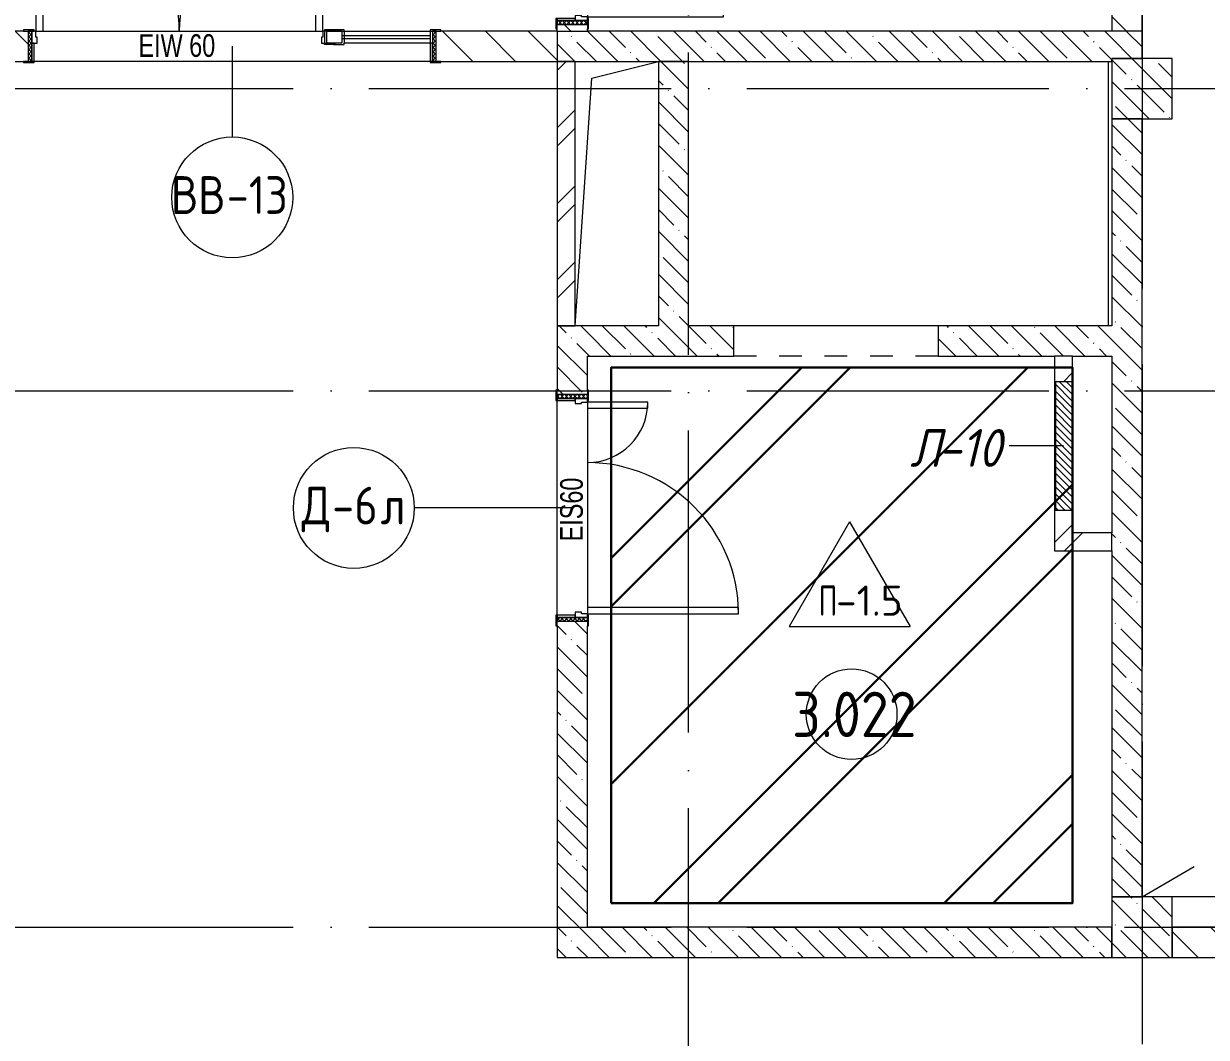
# Model space of a CAD drawing. Header units: millimetres. Extents: x -68946 to 690821, y -552984 to 293768.
# Drawn here: x 98453 to 106278, y -219310 to -212601 of the extents above; entities that cross this region are included whole.
import ezdxf

# ---------------------------------------------------------------- set-up
doc = ezdxf.new("R2010")
doc.units = ezdxf.units.MM
for name, pattern in [('ADSK_Линия сетки', [2500, 2000, -250, 0, -250]), ('Штрих короткий', [300, 150, -150]), ('Штриховая', [600, 400, -200])]:
    doc.linetypes.add(name, pattern=pattern)
for name, color, linetype, lineweight in [('1.2) Стяжка 6 вып.', 30, 'Continuous', 30), ('1.3) Звуко-изол           6 вып.', 90, 'Continuous', 30), ('1.4) Стяжка 6 вып.', 30, 'Continuous', 30), ('A-AREA-____-IDEN', 250, 'Continuous', 9), ('A-DETL-____-OTLN', 250, 'Continuous', 5), ('A-DETL-GENF-OTLN', 250, 'Continuous', 5), ('A-DOOR-____-IDEN', 250, 'Continuous', 9), ('A-DOOR-____-MCUT', 250, 'Continuous', 5), ('A-DOOR-____-OTLN', 250, 'Continuous', 5), ('A-DOOR-FRAM-MCUT', 250, 'Continuous', 5), ('A-DOOR-FRAM-OTLN', 250, 'Continuous', 5), ('A-DOOR-GLAZ-MCUT', 250, 'Continuous', 5), ('A-FLOR-____-IDEN', 250, 'Continuous', 9), ('A-FLOR-____-OTLN', 250, 'Continuous', 9), ('A-GENM-____-MCUT', 250, 'Continuous', 25), ('A-GENM-____-OTLN', 250, 'Continuous', 9), ('A-GLAZ-____-OTLN', 250, 'Continuous', 5), ('A-WALL-____-MCUT', 250, 'Continuous', 13), ('A-WALL-____-PATT', 250, 'Continuous', 13), ('I-WALL-____-OTLN', 250, 'Continuous', 9), ('S-COLS-____-MCUT', 250, 'Continuous', 25), ('S-COLS-____-OTLN', 250, 'Continuous', 9), ('S-GRID-____-OTLN', 250, 'Continuous', 9)]:
    doc.layers.add(name, color=color, linetype=linetype, lineweight=lineweight)
doc.styles.add('Arial Narrow', font='ARIALN.TTF', dxfattribs={"width": 0.9, "height": 150})
doc.styles.add('GOST Common_1', font='', dxfattribs={"width": 0.9, "height": 250})
doc.styles.add('ISOCPEUR_1', font='isocpeur.ttf', dxfattribs={"width": 0.9, "height": 250})
doc.styles.add('ISOCPEUR_2', font='isocpeur.ttf', dxfattribs={"height": 160})
doc.styles.add('ISOCPEUR_I', font='isocpeui.ttf', dxfattribs={"width": 0.9, "height": 12.5})
doc.styles.get('GOST Common_1').set_extended_font_data('GOST Common')
pattern_1 = [(135, (28052.9, -258555.93), (-141.42136, -141.42136), [])]
pattern_2 = [(135, (1551.41, 164.685), (-14.14214, -14.14214), []), (225, (1551.41, 164.685), (14.14214, -14.14214), [])]
pattern_3 = [(45, (-571.384, 164.685), (-14.1421, 14.1421), []), (135, (-571.384, 164.685), (-14.1421, -14.1421), [])]
pattern_4 = [(135, (28052.9, -258555.93), (-142.5612, -142.5612), []), (135, (28195.47, -258555.93), (-142.5612, -142.5612), [252.016, -50.403, 3.353, -47.05])]
pattern_5 = [(45, (28052.9, -258555.93), (-251.4472, 251.4472), []), (45, (28052.9, -258174.93), (-251.4472, 251.4472), [])]

# ---------------------------------------------------------------- blocks, each defined once
blk = doc.blocks.new('Дверь_СКБ_2Ст_Внутренняя - Д-35п_Д_Дв_1200x2100_Тех_ пом_-42607858-АР1_Маркировочный план 3 этажа секция 2_3')
at = {"layer": 'A-DOOR-____-OTLN'}
h = blk.add_hatch(dxfattribs=at)
h.set_pattern_fill('FP_17', color=256, style=0, pattern_type=2)
h.set_pattern_definition(pattern_2)
h.paths.add_polyline_path([(762.5, 50.3), (762.5, 100), (737.5, 100), (737.5, -100), (762.5, -100), (762.5, 26.4)])
at = {"layer": 'A-DOOR-FRAM-OTLN'}
h = blk.add_hatch(dxfattribs=at)
h.set_pattern_fill('FP_18', color=256, style=0, pattern_type=2)
h.set_pattern_definition(pattern_3)
h.paths.add_polyline_path([(-712.5, -100), (-712.5, 100), (-737.5, 100), (-737.5, -100)])
at = {"layer": 'A-DOOR-____-MCUT'}
for p, q in [((712.5, 1000), (672.5, 1000)), ((672.5, 1000), (672.5, 100)), ((712.5, 100), (712.5, 1000)), ((-687.5, 600), (-687.5, 100)), ((-647.5, 600), (-687.5, 600)), ((-647.5, 100), (-647.5, 600)), ((-687.5, 100), (-647.5, 100)), ((672.5, 100), (712.5, 100))]:
    blk.add_line(p, q, dxfattribs=at)
at = {"layer": 'A-DOOR-____-OTLN'}
for centre, radius, start, end in [((712.5, 100), 900, 90, 180), ((-687.5, 100), 500, 0, 90)]:
    blk.add_arc(centre, radius, start, end, dxfattribs=at)
at = {"layer": 'A-DOOR-FRAM-MCUT'}
for p, q in [((-697.5, 108), (-767.5, 108)), ((-767.5, 108), (-767.5, 100)), ((-767.5, 100), (-697.5, 100)), ((-712.5, 100), (-737.5, 100)), ((-737.5, 100), (-737.5, -100)), ((-687.5, 100), (-712.5, 100)), ((-712.5, 100), (-712.5, 20)), ((-712.5, -100), (-712.5, 100)), ((-697.5, 100), (-712.5, 100)), ((-712.5, 100), (-712.5, 99)), ((-712.5, 99), (-697.5, 99)), ((-697.5, 100), (-697.5, 108)), ((-697.5, 99), (-697.5, 100)), ((-687.5, 60), (-687.5, 100)), ((712.5, 100), (712.5, 60)), ((737.5, 100), (712.5, 100)), ((792.5, 108), (722.5, 108)), ((722.5, 108), (722.5, 100)), ((737.5, 100), (722.5, 100)), ((722.5, 100), (722.5, 99)), ((722.5, 100), (792.5, 100)), ((722.5, 99), (737.5, 99)), ((737.5, 20), (737.5, 100)), ((762.5, 100), (737.5, 100)), ((737.5, 100), (737.5, -100)), ((737.5, 99), (737.5, 100)), ((762.5, -100), (762.5, 100)), ((792.5, 100), (792.5, 108)), ((-712.5, 20), (-677.5, 20)), ((-697.5, 20), (-712.5, 20)), ((-712.5, 20), (-712.5, -100)), ((-697.5, -100), (-697.5, 20)), ((-677.5, 60), (-687.5, 60)), ((-677.5, 20), (-677.5, 60)), ((712.5, 60), (702.5, 60)), ((702.5, 60), (702.5, 20)), ((702.5, 20), (737.5, 20)), ((737.5, 20), (722.5, 20)), ((722.5, 20), (722.5, -100)), ((737.5, -100), (737.5, 20)), ((-697.5, -100), (-767.5, -100)), ((-767.5, -100), (-767.5, -108)), ((-767.5, -108), (-697.5, -108)), ((-737.5, -100), (-712.5, -100)), ((-712.5, -100), (-697.5, -100)), ((-697.5, -108), (-697.5, -100)), ((722.5, -100), (737.5, -100)), ((792.5, -100), (722.5, -100)), ((722.5, -100), (722.5, -108)), ((722.5, -108), (792.5, -108)), ((737.5, -100), (762.5, -100)), ((792.5, -108), (792.5, -100))]:
    blk.add_line(p, q, dxfattribs=at)
blk = doc.blocks.new('Проем_Дверь_Прямоугольный - 1350х2100h пол 80-30512999-АР1_Маркировочный план 3 этажа секция 2_3')
at = {"layer": 'A-DOOR-____-OTLN', "linetype": 'Штрих короткий'}
for p, q in [((675, 100), (-675, 100)), ((675, -100), (-675, -100))]:
    blk.add_line(p, q, dxfattribs=at)
blk = doc.blocks.new('Дверь_СКБ_2Ст_Внутренняя1 - Н_Д-6л_1500x2100h_Лифтовой холл _зона безопасности МГН_-42114825-АР1_Маркировочный план 3 этажа секция 2_3')
at = {"layer": 'A-DOOR-____-OTLN'}
h = blk.add_hatch(dxfattribs=at)
h.set_pattern_fill('FP_17', color=256, style=0, pattern_type=2)
h.set_pattern_definition(pattern_2)
h.paths.add_polyline_path([(762.5, 20), (762.5, 100), (737.5, 100), (737.5, -100), (762.5, -100)])
at = {"layer": 'A-DOOR-FRAM-OTLN'}
h = blk.add_hatch(dxfattribs=at)
h.set_pattern_fill('FP_18', color=256, style=0, pattern_type=2)
h.set_pattern_definition(pattern_3)
h.paths.add_polyline_path([(-712.5, 100), (-737.5, 100), (-737.5, -100), (-712.5, -100), (-712.5, 96.7)])
at = {"layer": 'A-DOOR-____-MCUT'}
for p, q in [((712.5, 1100), (672.5, 1100)), ((672.5, 1100), (672.5, 100)), ((712.5, 100), (712.5, 1100)), ((-687.5, 500), (-687.5, 100)), ((-647.5, 500), (-687.5, 500)), ((-647.5, 100), (-647.5, 500)), ((-687.5, 100), (-647.5, 100)), ((672.5, 100), (712.5, 100))]:
    blk.add_line(p, q, dxfattribs=at)
at = {"layer": 'A-DOOR-____-OTLN'}
for centre, radius, start, end in [((712.5, 100), 1000, 90, 180), ((-687.5, 100), 400, 0, 90)]:
    blk.add_arc(centre, radius, start, end, dxfattribs=at)
at = {"layer": 'A-DOOR-FRAM-MCUT'}
for p, q in [((-697.5, 108), (-767.5, 108)), ((-767.5, 108), (-767.5, 100)), ((-767.5, 100), (-697.5, 100)), ((-712.5, 100), (-737.5, 100)), ((-737.5, 100), (-737.5, -100)), ((-687.5, 100), (-712.5, 100)), ((-712.5, 100), (-712.5, 20)), ((-712.5, -100), (-712.5, 100)), ((-697.5, 100), (-712.5, 100)), ((-712.5, 100), (-712.5, 99)), ((-712.5, 99), (-697.5, 99)), ((-697.5, 100), (-697.5, 108)), ((-697.5, 99), (-697.5, 100)), ((-687.5, 60), (-687.5, 100)), ((712.5, 100), (712.5, 60)), ((737.5, 100), (712.5, 100)), ((792.5, 108), (722.5, 108)), ((722.5, 108), (722.5, 100)), ((737.5, 100), (722.5, 100)), ((722.5, 100), (722.5, 99)), ((722.5, 100), (792.5, 100)), ((722.5, 99), (737.5, 99)), ((737.5, 20), (737.5, 100)), ((762.5, 100), (737.5, 100)), ((737.5, 100), (737.5, -100)), ((737.5, 99), (737.5, 100)), ((762.5, -100), (762.5, 100)), ((792.5, 100), (792.5, 108)), ((-712.5, 20), (-677.5, 20)), ((-697.5, 20), (-712.5, 20)), ((-712.5, 20), (-712.5, -100)), ((-697.5, -100), (-697.5, 20)), ((-677.5, 60), (-687.5, 60)), ((-677.5, 20), (-677.5, 60)), ((712.5, 60), (702.5, 60)), ((702.5, 60), (702.5, 20)), ((702.5, 20), (737.5, 20)), ((737.5, 20), (722.5, 20)), ((722.5, 20), (722.5, -100)), ((737.5, -100), (737.5, 20)), ((-697.5, -100), (-767.5, -100)), ((-767.5, -100), (-767.5, -108)), ((-767.5, -108), (-697.5, -108)), ((-737.5, -100), (-712.5, -100)), ((-712.5, -100), (-697.5, -100)), ((-697.5, -108), (-697.5, -100)), ((722.5, -100), (737.5, -100)), ((792.5, -100), (722.5, -100)), ((722.5, -100), (722.5, -108)), ((722.5, -108), (792.5, -108)), ((737.5, -100), (762.5, -100)), ((792.5, -108), (792.5, -100))]:
    blk.add_line(p, q, dxfattribs=at)
blk = doc.blocks.new('_Wn_-As_OpeningMEP_floor__Rectangular - _Wn_-As_OpeningMEP_floor__Rectangular-32466885-АР1_Маркировочный план 3 этажа секция 2_3')
at = {"layer": 'A-DETL-GENF-OTLN', "lineweight": 5}
for p, q in [((-165.1, 815.1), (275, 925)), ((-275, -825), (-165.1, 815.1))]:
    blk.add_line(p, q, dxfattribs=at)
blk = doc.blocks.new('Дверь_СКБ_2Ст_Фрамуга2 - Н_ВВ-13_2700x2600h_Коридоры-42037136-АР1_Маркировочный план 3 этажа секция 2_3')
at = {"layer": 'A-DOOR-____-OTLN'}
h = blk.add_hatch(dxfattribs=at)
h.set_pattern_fill('FP_140', color=256, style=0, pattern_type=2)
h.set_pattern_definition([(135, (951.411, 164.685), (-14.1421, -14.1421), []), (225, (951.411, 164.685), (14.1421, -14.1421), [])])
h.paths.add_polyline_path([(1362.5, -100), (1362.5, 100), (1337.5, 100), (1337.5, -100)])
at = {"layer": 'A-DOOR-FRAM-OTLN'}
h = blk.add_hatch(dxfattribs=at)
h.set_pattern_fill('FP_141', color=256, style=0, pattern_type=2)
h.set_pattern_definition([(45, (-1171.384, 164.685), (-14.1421, 14.1421), []), (135, (-1171.384, 164.685), (-14.1421, -14.1421), [])])
h.paths.add_polyline_path([(-1337.5, -100), (-1312.5, -100), (-1312.5, 100), (-1337.5, 100)])
at = {"layer": 'A-DOOR-____-MCUT'}
for p, q in [((-1287.5, 1050), (-1287.5, 100)), ((-1237.5, 1050), (-1287.5, 1050)), ((-1237.5, 100), (-1237.5, 1050)), ((612.5, 1050), (562.5, 1050)), ((562.5, 1050), (562.5, 100)), ((612.5, 100), (612.5, 1050)), ((-1287.5, 100), (-1237.5, 100)), ((562.5, 100), (612.5, 100))]:
    blk.add_line(p, q, dxfattribs=at)
at = {"layer": 'A-DOOR-____-OTLN'}
for centre, start, end in [((-1287.5, 100), 0, 90), ((612.5, 100), 90, 180)]:
    blk.add_arc(centre, 950, start, end, dxfattribs=at)
at = {"layer": 'A-DOOR-FRAM-MCUT'}
for p, q in [((-1297.5, 108), (-1367.5, 108)), ((-1367.5, 108), (-1367.5, 100)), ((-1367.5, 100), (-1297.5, 100)), ((-1312.5, 100), (-1337.5, 100)), ((-1337.5, 100), (-1337.5, -100)), ((-1287.5, 100), (-1312.5, 100)), ((-1312.5, 100), (-1312.5, 20)), ((-1312.5, -100), (-1312.5, 100)), ((-1297.5, 100), (-1297.5, 108)), ((-1287.5, 60), (-1287.5, 100)), ((612.5, 100), (612.5, 60)), ((637.5, 100), (612.5, 100)), ((622.5, 108), (622.5, 100)), ((692.5, 108), (622.5, 108)), ((622.5, 100), (622.5, 20)), ((737.5, 100), (637.5, 100)), ((637.5, 20), (637.5, 100)), ((637.5, 20), (637.5, 100)), ((682.5, 108), (682.5, 100)), ((752.5, 108), (682.5, 108)), ((692.5, 100), (692.5, 108)), ((737.5, 100), (737.5, 20)), ((752.5, 100), (752.5, 108)), ((752.5, 100), (752.5, 20)), ((752.5, 100), (1337.5, 100)), ((1392.5, 108), (1322.5, 108)), ((1322.5, 108), (1322.5, 100)), ((1322.5, 100), (1322.5, 20)), ((1322.5, 100), (1392.5, 100)), ((1337.5, 100), (1337.5, 20)), ((1362.5, 100), (1337.5, 100)), ((1337.5, 100), (1337.5, -100)), ((1362.5, -100), (1362.5, 100)), ((1392.5, 100), (1392.5, 108)), ((-1312.5, 20), (-1277.5, 20)), ((-1297.5, 20), (-1312.5, 20)), ((-1312.5, 20), (-1312.5, -100)), ((-1297.5, -100), (-1297.5, 20)), ((-1277.5, 60), (-1287.5, 60)), ((-1277.5, 20), (-1277.5, 60)), ((612.5, 60), (602.5, 60)), ((602.5, 60), (602.5, 20)), ((602.5, 20), (637.5, 20)), ((622.5, 12), (622.5, 20)), ((692.5, 12), (622.5, 12)), ((737.5, 20), (637.5, 20)), ((682.5, 20), (682.5, 12)), ((682.5, 12), (752.5, 12)), ((692.5, 20), (692.5, 12)), ((752.5, 12), (752.5, 20)), ((1337.5, 20), (752.5, 20)), ((1337.5, 20), (1322.5, 20)), ((1322.5, 20), (1322.5, -100)), ((1337.5, -100), (1337.5, 20)), ((-1297.5, -100), (-1367.5, -100)), ((-1367.5, -100), (-1367.5, -108)), ((-1367.5, -108), (-1297.5, -108)), ((-1337.5, -100), (-1312.5, -100)), ((-1312.5, -100), (-1297.5, -100)), ((-1297.5, -108), (-1297.5, -100)), ((1322.5, -100), (1337.5, -100)), ((1392.5, -100), (1322.5, -100)), ((1322.5, -100), (1322.5, -108)), ((1322.5, -108), (1392.5, -108)), ((1337.5, -100), (1362.5, -100)), ((1392.5, -108), (1392.5, -100))]:
    blk.add_line(p, q, dxfattribs=at)
at = {"layer": 'A-DOOR-GLAZ-MCUT'}
for p, q in [((1322.5, 70), (737.5, 70)), ((1322.5, 50), (737.5, 50))]:
    blk.add_line(p, q, dxfattribs=at)
blk = doc.blocks.new('АР_Люк - ЛРС_ВК_850х850_внутренний_NCS S 1000-N-42764739-АР1_Маркировочный план 3 этажа секция 2_3')
at = {"layer": 'A-DOOR-____-OTLN'}
h = blk.add_hatch(dxfattribs=at)
h.set_pattern_fill('FP_144', color=256, style=0, pattern_type=2)
h.set_pattern_definition([(45, (125, 0), (-22.6274, 22.6274), [])])
h.paths.add_polyline_path([(-300, -44.6), (-300, -60), (550, -60), (550, 60), (-300, 60), (-300, 50)])
at = {"layer": 'A-DETL-GENF-OTLN', "lineweight": 5}
for p, q in [((550, 60), (-300, 60)), ((-300, 60), (-300, -60)), ((550, -60), (550, 60)), ((-300, -60), (550, -60))]:
    blk.add_line(p, q, dxfattribs=at)
blk = doc.blocks.new('ASML_АР_Отделка Люка - ВО Отделка люков_Грунтовка 0_Шпатлевка 0_Окраска 0_0-40363608-АР1_Маркировочный план 3 этажа секция 2_3')
at = {"layer": 'A-GENM-____-MCUT', "lineweight": 5}
for p, q in [((425, 3), (-425, 3)), ((-425, 3), (-425, 0)), ((425, 0), (425, 3)), ((-425, 0), (425, 0))]:
    blk.add_line(p, q, dxfattribs=at)
blk = doc.blocks.new('AAR_СКБ_Марка_Помещения_мал - Номер-28977439-АР1_Маркировочный план 3 этажа секция 2_3')
at = {"layer": 'A-AREA-____-IDEN'}
blk.add_circle((-0.028, 0), 3, dxfattribs=at)
blk = doc.blocks.new('AAR_СКБ_Марка_Перекрытия - Марка пола-17325028-АР1_Маркировочный план 3 этажа секция 2_3')
at = {"layer": 'A-FLOR-____-IDEN'}
for p, q in [((0, 6.932), (-4.002, 0)), ((0, 6.932), (4.002, 0)), ((-4.002, 0), (4.002, 0))]:
    blk.add_line(p, q, dxfattribs=at)
blk = doc.blocks.new('ADSK_Марка_Дверь - Типоразмер_ADSK_Марка-30565456-АР1_Маркировочный план 3 этажа секция 2_3')
at = {"layer": 'A-DOOR-____-IDEN'}
blk.add_circle((0, 0), 4, dxfattribs=at)

msp = doc.modelspace()

# ---------------------------------------------------------------- hatches: boundary and pattern name
at = {"layer": '1.2) Стяжка 6 вып.', "lineweight": 30}
h = msp.add_hatch(dxfattribs=at)
h.set_pattern_fill('ANSI31', color=256, scale=333)
h.paths.add_polyline_path([(102341.1276, -218421.498), (105392.8838, -218421.498), (105392.8838, -214877.497), (102341.1276, -214877.497)])
at = {"layer": '1.3) Звуко-изол           6 вып.', "lineweight": 30}
h = msp.add_hatch(dxfattribs=at)
h.set_pattern_fill('ANSI31', color=256, scale=500)
h.paths.add_polyline_path([(102341.1276, -218421.498), (105392.8838, -218421.498), (105392.8838, -214877.497), (102341.1276, -214877.497)])
at = {"layer": '1.4) Стяжка 6 вып.', "lineweight": 30}
h = msp.add_hatch(dxfattribs=at)
h.set_pattern_fill('ANSI32', color=256, scale=333)
h.paths.add_polyline_path([(102341.1276, -218421.498), (105392.8838, -218421.498), (105392.8838, -214877.497), (102341.1276, -214877.497)])
at = {"layer": 'A-WALL-____-PATT', "lineweight": 15}
h = msp.add_hatch(dxfattribs=at)
h.set_pattern_fill('FP_1', color=256, style=0, pattern_type=2)
h.set_pattern_definition(pattern_1)
h.paths.add_polyline_path([(101982.9057, -212650.9286), (102182.9057, -212650.9286), (102182.9057, -212605.9292), (101982.9057, -212605.9292), (101982.9057, -212635.9292)])
h.paths.add_polyline_path([(102182.9057, -211105.9292), (102182.9057, -208580.9286), (101982.9057, -208581.2221), (101982.9057, -211105.9292), (102148.378, -211105.9292)])
h = msp.add_hatch(dxfattribs=at)
h.set_pattern_fill('FP_1', color=256, style=0, pattern_type=2)
h.set_pattern_definition(pattern_1)
h.paths.add_polyline_path([(105730.5246, -212650.9286), (105852.8838, -212650.9286), (105852.8838, -208580.9286), (105652.8838, -208580.9286), (105652.8838, -212650.9286)])
h = msp.add_hatch(dxfattribs=at)
h.set_pattern_fill('FP_1', color=256, style=0, pattern_type=2)
h.set_pattern_definition(pattern_1)
h.paths.add_polyline_path([(101212.9057, -212850.9286), (101982.9057, -212850.9286), (101982.8838, -212650.9286), (101182.9057, -212650.9286), (101182.9057, -212850.9286), (101202.943, -212850.9286)])
h.paths.add_polyline_path([(97552.9057, -212850.9286), (98482.9057, -212850.9286), (98482.9057, -212650.9286), (97552.9057, -212650.9286)])
h = msp.add_hatch(dxfattribs=at)
h.set_pattern_fill('FP_19', color=256, style=0, pattern_type=2)
h.set_pattern_definition(pattern_4)
h.paths.add_polyline_path([(102182.9057, -212850.9286), (105652.8838, -212850.9286), (105652.8838, -212650.9286), (101982.9057, -212650.9286), (101982.9057, -212850.9286), (102102.9057, -212850.9286)])
h = msp.add_hatch(dxfattribs=at)
h.set_pattern_fill('FP_19', color=256, style=0, pattern_type=2)
h.set_pattern_definition(pattern_4)
h.paths.add_polyline_path([(105652.8838, -218380.9056), (105852.8838, -218380.9056), (105852.8838, -213230.9286), (105652.8838, -213230.9286), (105652.8838, -218323.7624)])
h.paths.add_polyline_path([(105652.8838, -212830.9286), (105852.8838, -212830.9286), (105852.8838, -212650.9286), (105652.8838, -212650.9286), (105652.8838, -212830.8847)])
h = msp.add_hatch(dxfattribs=at)
h.set_pattern_fill('FP_2', color=256, style=0, pattern_type=2)
h.set_pattern_definition(pattern_5)
h.paths.add_polyline_path([(102102.8838, -214600.9286), (102102.0022, -212850.9809), (101982.8838, -212850.9809), (101982.8838, -214600.9286)])
h = msp.add_hatch(dxfattribs=at)
h.set_pattern_fill('FP_19', color=256, style=0, pattern_type=2)
h.set_pattern_definition(pattern_4)
h.paths.add_polyline_path([(102848.9317, -214600.9286), (102852.9057, -214600.9286), (102852.8838, -212850.9286), (102652.9057, -212850.9286), (102652.9057, -214600.9286)])
h = msp.add_hatch(dxfattribs=at)
h.set_pattern_fill('FP_19', color=256, style=0, pattern_type=2)
h.set_pattern_definition(pattern_4)
h.paths.add_polyline_path([(102082.9057, -218780.9056), (102182.9057, -218780.9056), (102182.9057, -216555.9292), (101982.9057, -216555.9292), (101982.9057, -218780.9049), (102037.1263, -218780.9053)])
h.paths.add_polyline_path([(102102.8838, -215055.9292), (102182.9057, -215055.9292), (102182.9057, -214600.9286), (101982.9057, -214600.9286), (101982.9057, -215055.9292), (102057.5756, -215055.9292)])
h = msp.add_hatch(dxfattribs=at)
h.set_pattern_fill('FP_19', color=256, style=0, pattern_type=2)
h.set_pattern_definition(pattern_4)
h.paths.add_polyline_path([(102554.546, -214800.9286), (103152.9057, -214800.9286), (103152.9057, -214600.9286), (102182.9057, -214600.9286), (102182.9057, -214800.9286), (102301.3185, -214800.9286)])
h.paths.add_polyline_path([(105392.8838, -214800.9286), (105652.8838, -214800.9286), (105652.8838, -214600.9286), (104502.9057, -214600.9286), (104502.9057, -214800.9286), (105272.8838, -214800.9286)])
h = msp.add_hatch(dxfattribs=at)
h.set_pattern_fill('FP_2', color=256, style=0, pattern_type=2)
h.set_pattern_definition(pattern_5)
h.paths.add_polyline_path([(105272.8838, -216090.9286), (105392.8838, -216090.9286), (105392.8838, -215820.4281), (105272.8838, -215820.4281), (105272.8838, -215970.9286)])
h.paths.add_polyline_path([(105290.2684, -214970.4281), (105392.8838, -214970.4281), (105392.8838, -214800.9286), (105272.8838, -214800.9286), (105272.8838, -214970.4281), (105282.8838, -214970.4281)])
h = msp.add_hatch(dxfattribs=at)
h.set_pattern_fill('FP_2', color=256, style=0, pattern_type=2)
h.set_pattern_definition(pattern_5)
h.paths.add_polyline_path([(105652.8838, -216090.9286), (105652.8838, -215970.9286), (105392.8838, -215970.9286), (105392.8838, -216090.9286), (105644.1247, -216090.9286)])
h = msp.add_hatch(dxfattribs=at)
h.set_pattern_fill('FP_19', color=256, style=0, pattern_type=2)
h.set_pattern_definition(pattern_4)
h.paths.add_polyline_path([(105652.9057, -218780.9286), (105652.8838, -218580.9286), (102182.9057, -218580.9108), (102182.9057, -218780.9062), (103906.149, -218780.9173)])
h = msp.add_hatch(dxfattribs=at)
h.set_pattern_fill('FP_1', color=256, style=0, pattern_type=2)
h.set_pattern_definition(pattern_1)
h.paths.add_polyline_path([(136682.5216, -218780.9056), (136752.9057, -218780.9056), (136752.9057, -218580.9056), (133302.9057, -218580.9056), (133302.9057, -218780.9056), (136533.1229, -218780.9056)])
h.paths.add_polyline_path([(127507.9057, -218780.9056), (127507.9057, -218580.9056), (127502.9057, -218580.9056), (127502.9057, -218780.9056)])
h.paths.add_polyline_path([(106609.355, -218780.9056), (109602.9057, -218780.9056), (109602.9057, -218580.9056), (106052.9057, -218580.9056), (106052.9057, -218780.9056), (106442.8826, -218780.9056)])
at = {"layer": 'S-COLS-____-OTLN', "lineweight": 5}
h = msp.add_hatch(dxfattribs=at)
h.set_pattern_fill('FP_19', color=256, style=0, pattern_type=2)
h.set_pattern_definition(pattern_4)
h.paths.add_polyline_path([(105742.9101, -213230.9286), (106052.9057, -213230.9286), (106052.9057, -212830.9286), (105652.9057, -212830.9286), (105652.9057, -213230.9286)])
h = msp.add_hatch(dxfattribs=at)
h.set_pattern_fill('FP_19', color=256, style=0, pattern_type=2)
h.set_pattern_definition(pattern_4)
h.paths.add_polyline_path([(105652.907, -218780.9286), (106052.9057, -218780.9056), (106052.9057, -218380.9286), (105652.9057, -218380.9286), (105652.9057, -218780.9136)])

# ---------------------------------------------------------------- linework, layer by layer
at = {"layer": '1.2) Стяжка 6 вып.', "lineweight": 30}
msp.add_lwpolyline([(102341.1276, -218421.498), (105392.8838, -218421.498), (105392.8838, -214877.497), (102341.1276, -214877.497)], close=True, dxfattribs=at)
at = {"layer": 'A-DETL-____-OTLN', "linetype": 'Штриховая'}
msp.add_line((105852.8838, -218380.9056), (136752.9057, -200230.928), dxfattribs=at)
at = {"layer": 'A-DOOR-____-IDEN'}
for p, q in [((99832.9057, -212750.9286), (99832.4483, -213350.9286)), ((105332.8838, -215395.4281), (104973.5127, -215395.4281)), ((102082.9057, -215805.9292), (101037.4483, -215805.9292))]:
    msp.add_line(p, q, dxfattribs=at)
at = {"layer": 'A-FLOR-____-OTLN', "lineweight": 5}
for p, q in [((98582.9057, -212650.9286), (100382.9057, -212650.9286)), ((100457.9057, -212650.9286), (101142.9057, -212650.9286)), ((105627.9057, -212850.9286), (105627.9057, -214600.9286)), ((104502.9057, -214600.9286), (103152.9057, -214600.9286)), ((102182.9057, -215145.9292), (102182.9057, -216465.9292)), ((109602.9057, -218380.9056), (106052.9057, -218380.9056))]:
    msp.add_line(p, q, dxfattribs=at)
at = {"layer": 'A-WALL-____-MCUT', "color": 7, "lineweight": 15}
for p, q in [((105652.8838, -208580.9286), (105652.8838, -212650.9286)), ((105852.8838, -212650.9286), (105852.8838, -208580.9286)), ((98452.9057, -212650.9286), (97552.9057, -212650.9286)), ((101982.9057, -212650.9286), (101212.9057, -212650.9286)), ((101982.9057, -212650.9286), (101982.9057, -212635.9292)), ((102182.9057, -212650.9286), (102182.9057, -212635.9292)), ((97552.9057, -212850.9286), (98452.9057, -212850.9286)), ((101212.9057, -212850.9286), (101982.9057, -212850.9286)), ((101982.8838, -212850.9809), (101982.8838, -214600.9286)), ((102102.8838, -212850.9809), (101982.8838, -212850.9809)), ((102102.8838, -214600.9286), (102102.8838, -212850.9809)), ((101982.8838, -214600.9286), (102102.8838, -214600.9286)), ((105272.8838, -214800.9286), (105272.8838, -216090.9286)), ((105392.8838, -215970.9286), (105392.8838, -214800.9286)), ((105652.8838, -215970.9286), (105392.8838, -215970.9286)), ((105272.8838, -216090.9286), (105652.8838, -216090.9286)), ((109602.9057, -218580.9056), (106052.9057, -218580.9056)), ((106052.9057, -218780.9056), (109602.9057, -218780.9056))]:
    msp.add_line(p, q, dxfattribs=at)
at = {"layer": 'A-WALL-____-MCUT', "lineweight": 15}
for p, q in [((101982.9057, -212650.9286), (102182.9057, -212650.9286)), ((105652.8838, -212830.9286), (105852.8838, -212830.9286)), ((105852.8838, -213230.9286), (105652.8838, -213230.9286)), ((105392.8838, -214800.9286), (105272.8838, -214800.9286)), ((105652.8838, -216090.9286), (105652.8838, -215970.9286)), ((105652.8838, -218380.9056), (105852.8838, -218380.9056)), ((105652.9057, -218780.9286), (105652.907, -218580.9286)), ((106052.9057, -218580.9056), (106052.9057, -218780.9056))]:
    msp.add_line(p, q, dxfattribs=at)
at = {"layer": 'A-WALL-____-MCUT', "color": 250, "lineweight": 15}
for p, q in [((101982.9057, -212650.9286), (101982.9057, -212850.9286)), ((105652.8838, -212650.9286), (102182.9057, -212650.9286)), ((105852.8838, -212650.9286), (105652.8838, -212650.9286)), ((105852.8838, -212830.9286), (105852.8838, -212650.9286)), ((101982.9057, -212850.9286), (105652.8838, -212850.9286)), ((102852.9057, -212850.9286), (102652.9057, -212850.9286)), ((102652.9057, -212850.9286), (102652.9057, -214600.9286)), ((102852.9057, -214600.9286), (102852.9057, -212850.9286)), ((105652.8838, -212850.9286), (105652.8838, -212830.9286)), ((105652.8838, -213230.9286), (105652.8838, -214600.9286)), ((105852.8838, -218380.9056), (105852.8838, -213230.9286)), ((101982.9057, -214600.9286), (101982.9057, -215025.9292)), ((102652.9057, -214600.9286), (101982.9057, -214600.9286)), ((103152.9057, -214600.9286), (102852.9057, -214600.9286)), ((103152.9057, -214800.9286), (103152.9057, -214600.9286)), ((105652.8838, -214600.9286), (104502.9057, -214600.9286)), ((104502.9057, -214600.9286), (104502.9057, -214800.9286)), ((102182.9057, -215025.9292), (102182.9057, -214800.9286)), ((102182.9057, -214800.9286), (103152.9057, -214800.9286)), ((104502.9057, -214800.9286), (105272.8838, -214800.9286)), ((105392.8838, -214800.9286), (105652.8838, -214800.9286)), ((105652.8838, -214800.9286), (105652.8838, -215970.9286)), ((105652.8838, -216090.9286), (105652.8838, -218380.9056)), ((101982.9057, -216585.9292), (101982.9057, -218780.9049)), ((102182.9057, -218580.9062), (102182.9057, -216585.9292)), ((105652.907, -218580.9286), (102182.9057, -218580.9062)), ((101982.9057, -218780.9049), (105652.9057, -218780.9286))]:
    msp.add_line(p, q, dxfattribs=at)
at = {"layer": 'I-WALL-____-OTLN', "lineweight": 15}
for p, q in [((101142.9057, -212850.9286), (98522.9057, -212850.9286)), ((102102.8838, -212850.9286), (102102.8838, -212850.9809)), ((101982.9057, -216515.9292), (101982.9057, -215095.9292))]:
    msp.add_line(p, q, dxfattribs=at)
at = {"layer": 'S-COLS-____-MCUT', "lineweight": 5}
for p, q in [((105652.9057, -212830.9286), (105652.9057, -213230.9286)), ((106052.9057, -212830.9286), (105852.8838, -212830.9286)), ((106052.9057, -213230.9286), (106052.9057, -212830.9286)), ((105852.8838, -213230.9286), (106052.9057, -213230.9286)), ((105652.9057, -218380.9286), (105652.9057, -218580.9286)), ((106052.9057, -218380.9286), (105852.8838, -218380.9286)), ((106052.9057, -218580.9056), (106052.9057, -218380.9286)), ((105652.9057, -218780.9286), (106052.9057, -218780.9286))]:
    msp.add_line(p, q, dxfattribs=at)
at = {"layer": 'S-COLS-____-OTLN', "lineweight": 5}
for p, q in [((105852.8838, -212830.9286), (105652.9057, -212830.9286)), ((105652.9057, -213230.9286), (105852.8838, -213230.9286)), ((105852.8838, -218380.9286), (105652.9057, -218380.9286)), ((105652.9057, -218580.9286), (105652.9057, -218780.9286)), ((106052.9057, -218780.9286), (106052.9057, -218580.9056))]:
    msp.add_line(p, q, dxfattribs=at)
at = {"layer": 'S-GRID-____-OTLN', "linetype": 'ADSK_Линия сетки'}
for p, q in [((102852.9057, -262294.7685), (102852.9057, -197353.9241)), ((105852.9057, -197353.9241), (105852.9057, -262294.7685)), ((93236.8325, -213030.9286), (184510.8783, -213030.9286)), ((93236.8325, -215030.9286), (184856.9445, -215030.9286)), ((93236.8325, -218580.9286), (184510.8783, -218580.9286))]:
    msp.add_line(p, q, dxfattribs=at)

# ---------------------------------------------------------------- block references
at = {"layer": 'A-AREA-____-IDEN', "xscale": 99.99999999999993, "yscale": 99.99999999999993, "zscale": 99.99999999999993}
msp.add_blockref('AAR_СКБ_Марка_Помещения_мал - Номер-28977439-АР1_Маркировочный план 3 этажа секция 2_3', (103934.229, -217171.0966), dxfattribs=at)
at = {"layer": 'A-DOOR-____-IDEN', "xscale": 99.99999999999993, "yscale": 99.99999999999993, "zscale": 99.99999999999993}
for p in [(99832.9057, -213750.9286), (100637.4483, -215805.9292)]:
    msp.add_blockref('ADSK_Марка_Дверь - Типоразмер_ADSK_Марка-30565456-АР1_Маркировочный план 3 этажа секция 2_3', p, dxfattribs=at)
at = {"layer": 'A-DOOR-____-OTLN'}
for name, p, rotation in [('Дверь_СКБ_2Ст_Внутренняя - Д-35п_Д_Дв_1200x2100_Тех_ пом_-42607858-АР1_Маркировочный план 3 этажа секция 2_3', (102082.9057, -211843.4292), 269.9999999999999), ('Дверь_СКБ_2Ст_Внутренняя1 - Н_Д-6л_1500x2100h_Лифтовой холл _зона безопасности МГН_-42114825-АР1_Маркировочный план 3 этажа секция 2_3', (102082.9057, -215793.4292), 270), ('АР_Люк - ЛРС_ВК_850х850_внутренний_NCS S 1000-N-42764739-АР1_Маркировочный план 3 этажа секция 2_3', (105332.8838, -215520.4281), 89.99999999999905)]:
    msp.add_blockref(name, p, dxfattribs=dict(at, rotation=rotation))
for name, p in [('Дверь_СКБ_2Ст_Фрамуга2 - Н_ВВ-13_2700x2600h_Коридоры-42037136-АР1_Маркировочный план 3 этажа секция 2_3', (99820.4057, -212750.9286)), ('Проем_Дверь_Прямоугольный - 1350х2100h пол 80-30512999-АР1_Маркировочный план 3 этажа секция 2_3', (103827.9057, -214700.9286))]:
    msp.add_blockref(name, p, dxfattribs=at)
at = {"layer": 'A-FLOR-____-IDEN', "xscale": 99.99999999999993, "yscale": 99.99999999999993, "zscale": 99.99999999999993}
msp.add_blockref('AAR_СКБ_Марка_Перекрытия - Марка пола-17325028-АР1_Маркировочный план 3 этажа секция 2_3', (103917.8948, -216590.9197), dxfattribs=at)
at = {"layer": 'A-GENM-____-OTLN', "lineweight": 5, "rotation": 89.99999999999905}
msp.add_blockref('ASML_АР_Отделка Люка - ВО Отделка люков_Грунтовка 0_Шпатлевка 0_Окраска 0_0-40363608-АР1_Маркировочный план 3 этажа секция 2_3', (105282.8838, -215395.4281), dxfattribs=at)
at = {"layer": 'A-GLAZ-____-OTLN'}
msp.add_blockref('_Wn_-As_OpeningMEP_floor__Rectangular - _Wn_-As_OpeningMEP_floor__Rectangular-32466885-АР1_Маркировочный план 3 этажа секция 2_3', (102377.9057, -213775.9286), dxfattribs=at)

# ---------------------------------------------------------------- texts
at = {"layer": 'A-AREA-____-IDEN', "insert": (103537.4898, -217022.4368), "char_height": 300, "width": 654.177, "attachment_point": 1, "style": 'ISOCPEUR_1'}
msp.add_mtext('3.022', dxfattribs=at)
at = {"layer": 'A-DOOR-____-IDEN', "attachment_point": 1}
for s, insert, char_height, width, style in [('EIW 60', (99213.2622, -212670.7801), 150, 627.721312, 'Arial Narrow'), ('ВВ', (99427.4483, -213610.478), 250, 447.341625, 'GOST Common_1'), ('-13', (99796.5421, -213610.478), 250, 526.708687, 'GOST Common_1'), ('\\fISOCPEUR|b0|i1|c204|p34|;\\W.9;Л', (104318.096, -215284.0739), 250, 223.670812, 'ISOCPEUR_I'), ('-10', (104502.6429, -215284.0739), 250, 548.35425, 'ISOCPEUR_I'), ('\\fGOST Common|b0|i0|c204|p34|;\\W.9;Д', (100291.3909, -215665.4786), 250, 245.316375, 'GOST Common_1'), ('-6', (100493.7972, -215665.4786), 250, 389.620125, 'GOST Common_1'), ('\\fGOST Common|b0|i0|c204|p34|;\\W.9;л', (100815.2659, -215665.4786), 250, 194.810062, 'GOST Common_1')]:
    msp.add_mtext(s, dxfattribs=dict(at, insert=insert, char_height=char_height, width=width, style=style))
at = {"layer": 'A-DOOR-____-IDEN', "insert": (102002.7572, -216026.8866), "char_height": 150, "width": 526.708687, "attachment_point": 1, "rotation": 90, "style": 'Arial Narrow'}
msp.add_mtext('EIS60', dxfattribs=at)
at = {"layer": 'A-FLOR-____-IDEN', "char_height": 200, "attachment_point": 1, "style": 'ISOCPEUR_2'}
for s, insert, width in [('\\fISOCPEUR|b0|i0|c204|p34|;\\W.7;П', (103712.6598, -216319.5339), 140.295312), ('-1.5', (103828.415, -216319.5339), 381.60325)]:
    msp.add_mtext(s, dxfattribs=dict(at, insert=insert, width=width))

doc.saveas('drawing.dxf')
